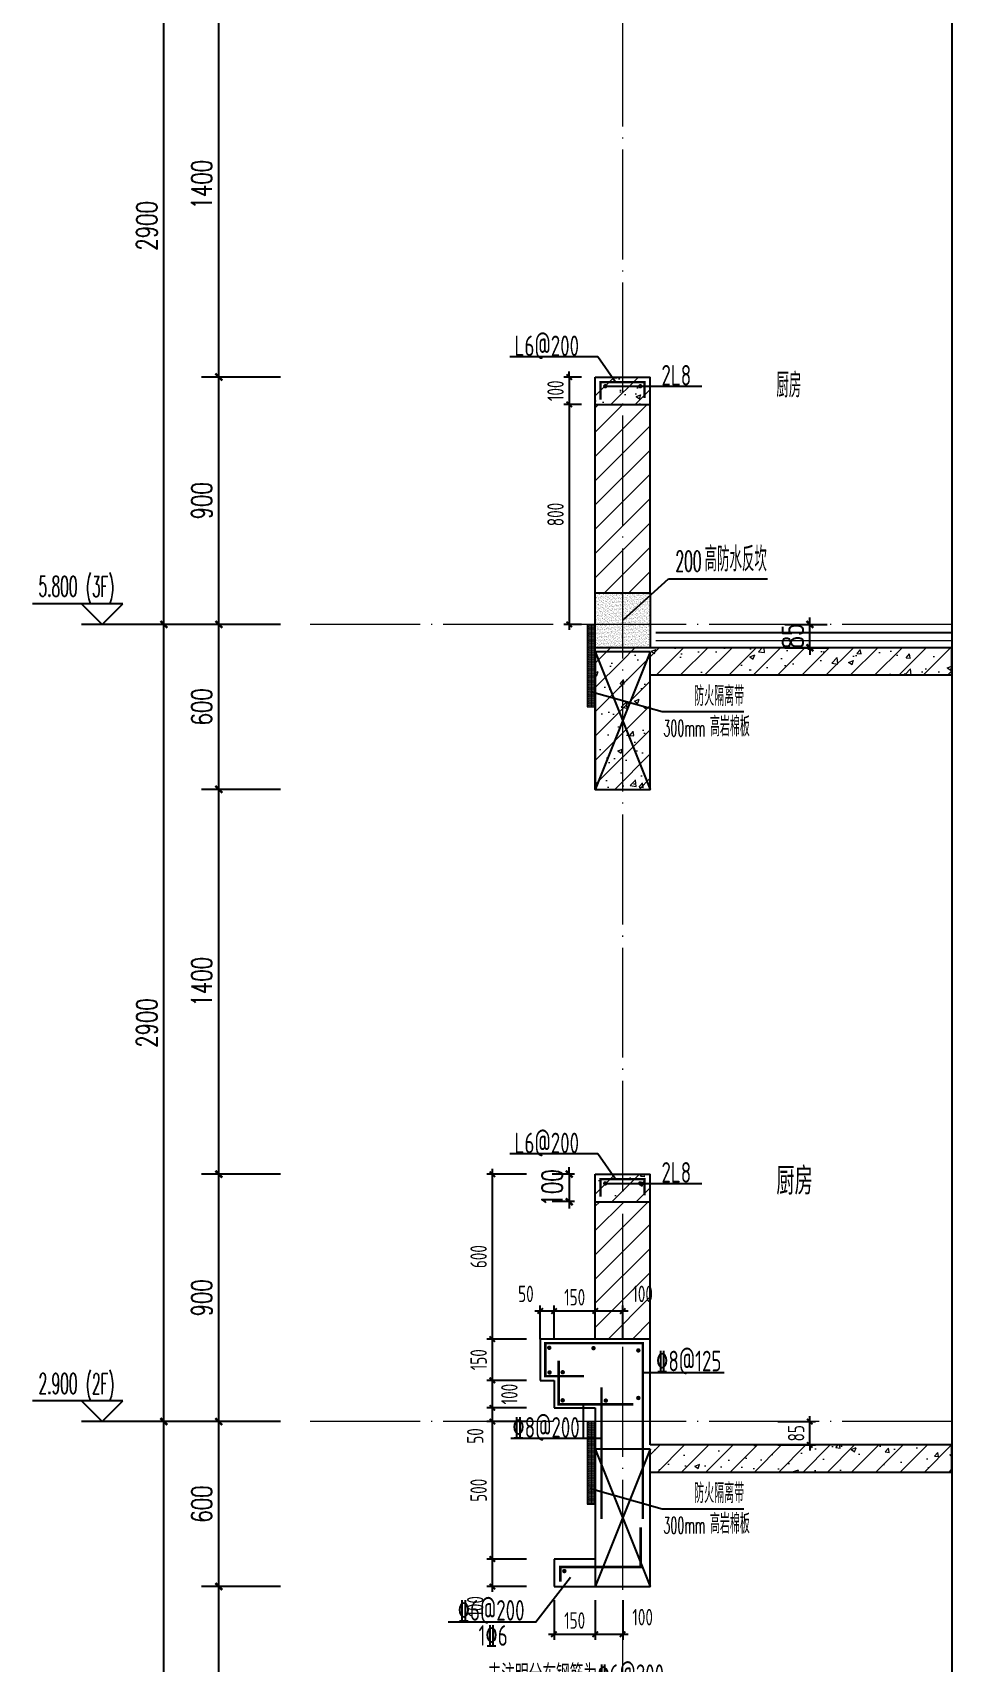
# Model space of a CAD drawing. Extents: x -1712635 to -854203, y -534641 to -21985.
# Drawn here: x -914321 to -910921, y -161867 to -155937 of the extents above; entities that cross this region are included whole.
import ezdxf

# ---------------------------------------------------------------- set-up
doc = ezdxf.new("R2010")
doc.units = 0
doc.header["$LTSCALE"] = 1000
doc.linetypes.add('DOTE', pattern=[2.42, 2, -0.2, 0.02, -0.2])
doc.layers.get('0').update_dxf_attribs({"linetype": 'CONTINUOUS'})
doc.layers.get('Defpoints').update_dxf_attribs({"linetype": 'CONTINUOUS'})
for name, color, linetype in [('DIM', 2, 'CONTINUOUS'), ('DIM_ELEV', 3, 'CONTINUOUS'), ('DIM_IDEN', 67, 'CONTINUOUS'), ('DIM_SYMB', 3, 'CONTINUOUS'), ('PUB_DIM', 3, 'CONTINUOUS'), ('PUB_TEXT', 2, 'CONTINUOUS'), ('REIN', 6, 'CONTINUOUS'), ('S-大样-砼线', 7, 'CONTINUOUS'), ('S-引出线', 40, 'CONTINUOUS'), ('TEXT', 2, 'CONTINUOUS'), ('WALL', 2, 'CONTINUOUS'), ('看线', 251, 'CONTINUOUS'), ('立面-看线', 251, 'CONTINUOUS')]:
    doc.layers.add(name, color=color, linetype=linetype)
for name, color, linetype, lineweight in [('DOTE', 19, 'DOTE', 9), ('PUB_HATCH', 8, 'CONTINUOUS', 9), ('内粉刷', 37, 'CONTINUOUS', 9)]:
    doc.layers.add(name, color=color, linetype=linetype, lineweight=lineweight)
doc.styles.add('_TCH_DIM', font='SIMPLEX.shx', dxfattribs={"width": 0.7, "bigfont": 'GBCBIG.shx'})
doc.styles.add('_TCH_DIM_T3', font='SIMPLEX', dxfattribs={"width": 0.705882, "bigfont": 'GBCBIG'})
doc.styles.add('DIM_FONT_T3', font='SIMPLEX', dxfattribs={"width": 0.705882, "bigfont": 'GBCBIG'})
doc.styles.add('TSSD_DIMENSION', font='Tssdeng.shx', dxfattribs={"width": 0.7, "bigfont": 'tssdchn.shx'})
doc.styles.add('TSSD_REIN', font='tssdeng.shx', dxfattribs={"width": 0.7, "height": 300, "bigfont": 'tssdchn.shx'})
doc.styles.add('w', font='tssdeng.shx', dxfattribs={"width": 0.8, "bigfont": 'tssdchn.shx'})
doc.dimstyles.new('_TCH_ARCH&&25', dxfattribs={"dimtxt": 74.375, "dimasz": 25, "dimexe": 62.5, "dimexo": 75, "dimgap": 25, "dimtad": 1, "dimdec": 0, "dimzin": 0, "dimdsep": 46, "dimtxsty": '_TCH_DIM_T3', "dimblk": 'ARCHTICK', "dimcen": 0.09, "dimclrt": 7, "dimazin": 0, "dimtfac": 1, "dimtdec": 0, "dimtix": 1, "dimtmove": 2, "dimatfit": 3, "dimldrblk": 'ARCHTICK', "dimfxl": 0, "dimtolj": 1, "dimtzin": 0, "dimarcsym": 0})
doc.dimstyles.new('TSSD_20_20', dxfattribs={"dimtxt": 60, "dimasz": 20, "dimexe": 20, "dimexo": 50, "dimgap": 20, "dimtad": 1, "dimdec": 0, "dimzin": 0, "dimdsep": 46, "dimtxsty": 'TSSD_DIMENSION', "dimblk": 'ARCHTICK', "dimblk1": 'ARCHTICK', "dimblk2": 'ARCHTICK', "dimcen": 0, "dimdle": 20, "dimclrt": 7, "dimadec": 0, "dimazin": 0, "dimtfac": 1, "dimtdec": 0, "dimtix": 1, "dimtmove": 2, "dimatfit": 3, "dimfxl": 0, "dimtolj": 1, "dimtzin": 0, "dimarcsym": 0})
pattern_1 = [(45, (0, 0), (-44.194174, 44.194174), []), (50, (0, 0), (179.315046, -15.688034), [18.75, -206.25]), (355, (0, 0), (-34.687833, 188.048033), [15, -165]), (100.4514, (14.94, -1.3), (144.627345, 172.359886), [15.935047, -175.285528]), (46.1842, (0, 50), (266.81026, -41.379754), [28.125, -309.375]), (96.6356, (22.23, 46.55), (233.665676, 243.52947), [23.90257, -262.92825]), (351.1842, (0, 50), (233.66549, 243.52965), [22.5, -247.5]), (21, (25, 37.5), (149.226763, -100.654723), [18.75, -206.25]), (326, (25, 37.5), (60.828833, 181.28751), [15, -165]), (71.4514, (37.44, 29.11), (210.055657, 80.632624), [15.935047, -175.285528]), (37.5, (0, 0), (3.039964, 83.2234635), [0, -163, 0, -167.5, 0, -165.625]), (7.5, (0, 0), (65.767384, 98.602928), [0, -95.5, 0, -159.25, 0, -63.125]), (327.5, (-55.75, 0), (133.455609, -5.638718), [0, -62.5, 0, -195, 0, -258.75]), (317.5, (-80.75, 0), (145.796542, 25.026246), [0, -81.25, 0, -129.5, 0, -183.75])]
pattern_2 = [(45, (-1569657.01, 4552.52), (-44.194174, 44.194174), []), (50, (-1569657.01, 4552.52), (179.315046, -15.688034), [18.75, -206.25]), (355, (-1569657.01, 4552.52), (-34.687833, 188.048033), [15, -165]), (100.4514, (-1569642.07, 4551.21), (144.627345, 172.359886), [15.935047, -175.28553]), (46.1842, (-1569657, 4602.52), (266.81026, -41.37975), [28.125, -309.375]), (96.6356, (-1569634.78, 4599.07), (233.66568, 243.52947), [23.90257, -262.92825]), (351.1842, (-1569657, 4602.52), (233.66549, 243.52965), [22.5, -247.5]), (21, (-1569632.01, 4590.02), (149.226763, -100.654723), [18.75, -206.25]), (326, (-1569632.01, 4590.02), (60.828833, 181.28751), [15, -165]), (71.4514, (-1569619.58, 4581.63), (210.055657, 80.632624), [15.935047, -175.28553]), (37.5, (-1569657.01, 4552.52), (3.039964, 83.2234635), [0, -163, 0, -167.5, 0, -165.625]), (7.5, (-1569657.01, 4552.52), (65.767384, 98.602928), [0, -95.5, 0, -159.25, 0, -63.125]), (327.5, (-1569712.76, 4552.52), (133.455609, -5.638718), [0, -62.5, 0, -195, 0, -258.75]), (317.5, (-1569737.76, 4552.52), (145.796542, 25.026246), [0, -81.25, 0, -129.5, 0, -183.75])]

# ---------------------------------------------------------------- blocks, each defined once
blk = doc.blocks.new('_ArchTick')
at = {"color": 0, "const_width": 0.35}
blk.add_lwpolyline([(-0.5, -0.5), (0.5, 0.5)], dxfattribs=at)
blk = doc.blocks.new('*D2819')
at = {"layer": 'Defpoints', "color": 0}
for p in [(-913642.7, -161590.5), (-913342.7, -161590.5), (-913342.7, -162990.5)]:
    blk.add_point(p, dxfattribs=at)
at = {"layer": 'PUB_DIM', "color": 0, "lineweight": -2}
for p, q in [((-913417.7, -161590.5), (-913705.2, -161590.5)), ((-913642.7, -162990.5), (-913642.7, -161590.5)), ((-913417.7, -162990.5), (-913705.2, -162990.5))]:
    blk.add_line(p, q, dxfattribs=at)
at = {"layer": 'PUB_DIM', "color": 0, "lineweight": -2, "xscale": 25, "yscale": 25, "zscale": 25}
for p, rotation in [((-913642.7, -161590.5), 90), ((-913642.7, -162990.5), 270)]:
    blk.add_blockref('_ArchTick', p, dxfattribs=dict(at, rotation=rotation))
at = {"layer": 'PUB_DIM', "color": 7, "insert": (-913704.8, -162290.5), "char_height": 74.38, "attachment_point": 5, "rotation": 90, "style": '_TCH_DIM_T3'}
blk.add_mtext('\\A1;1400', dxfattribs=at)
blk = doc.blocks.new('*D2821')
at = {"layer": 'Defpoints', "color": 0}
for p in [(-913842.7, -160990.5), (-913342.7, -160990.5), (-913342.7, -163890.5)]:
    blk.add_point(p, dxfattribs=at)
at = {"layer": 'PUB_DIM', "color": 0, "lineweight": -2}
for p, q in [((-913417.7, -160990.5), (-913905.2, -160990.5)), ((-913842.7, -163890.5), (-913842.7, -160990.5)), ((-913417.7, -163890.5), (-913905.2, -163890.5))]:
    blk.add_line(p, q, dxfattribs=at)
at = {"layer": 'PUB_DIM', "color": 0, "lineweight": -2, "xscale": 25, "yscale": 25, "zscale": 25}
for p, rotation in [((-913842.7, -160990.5), 90), ((-913842.7, -163890.5), 270)]:
    blk.add_blockref('_ArchTick', p, dxfattribs=dict(at, rotation=rotation))
at = {"layer": 'PUB_DIM', "color": 7, "insert": (-913904.8, -162440.5), "char_height": 74.38, "attachment_point": 5, "rotation": 90, "style": '_TCH_DIM_T3'}
blk.add_mtext('\\A1;2900', dxfattribs=at)
blk = doc.blocks.new('*D2697')
at = {"layer": 'Defpoints', "color": 0}
for p in [(950479.7, -117286.1), (950645.6, -117286.1), (950479.7, -117371.1)]:
    blk.add_point(p, dxfattribs=at)
at = {"layer": 'PUB_DIM', "color": 0, "lineweight": -2}
for p, q in [((950645.6, -117286.1), (950645.6, -117261.1)), ((950554.7, -117286.1), (950708.1, -117286.1)), ((950645.6, -117371.1), (950645.6, -117286.1)), ((950554.7, -117371.1), (950708.1, -117371.1)), ((950645.6, -117371.1), (950645.6, -117396.1))]:
    blk.add_line(p, q, dxfattribs=at)
at = {"layer": 'PUB_DIM', "color": 0, "lineweight": -2, "xscale": 25, "yscale": 25, "zscale": 25}
for p, rotation in [((950645.6, -117286.1), 270), ((950645.6, -117371.1), 90)]:
    blk.add_blockref('_ArchTick', p, dxfattribs=dict(at, rotation=rotation))
at = {"layer": 'PUB_DIM', "color": 7, "insert": (950583.4, -117328.6), "char_height": 74.38, "attachment_point": 5, "rotation": 90, "style": '_TCH_DIM_T3'}
blk.add_mtext('\\A1;85', dxfattribs=at)
blk = doc.blocks.new('VDVDXAXFSFFX')
at = {"layer": 'PUB_HATCH'}
h = blk.add_hatch(dxfattribs=at)
h.set_pattern_fill('DOTS', color=251, scale=2, style=0)
h.set_pattern_definition([(0, (924712.4965, -148185.593), (1.5875, 3.175), [0, -3.175])])
h.paths.add_polyline_path([(924682.5, -148185.6), (924712.5, -148185.6), (924712.5, -147935.6), (924712.5, -147885.6), (924712.5, -147885.6), (924712.5, -147885.6), (924682.5, -147885.6)])
at = {"layer": 'DIM_IDEN', "color": 5}
for p, q in [((924695.5, -148129.3), (924955.6, -148202.9)), ((924955.6, -148202.9), (925253.4, -148202.9))]:
    blk.add_line(p, q, dxfattribs=at)
at = {"layer": 'PUB_HATCH', "color": 5}
blk.add_lwpolyline([(924712.5, -147885.6), (924682.5, -147885.6), (924682.5, -148185.6), (924712.5, -148185.6)], close=True, dxfattribs=at)
at = {"layer": 'PUB_TEXT', "style": 'DIM_FONT_T3', "width": 0.705882}
blk.add_text('防火隔离带', height=71.49, dxfattribs=at).set_placement((925072.6, -148181.9))
at = {"layer": 'PUB_TEXT', "color": 5, "style": 'DIM_FONT_T3'}
for s, height, width, p in [('高岩棉板', 71.49, 0.705882, (925129.8, -148292.9)), ('300mm', 59.5, 0.49827, (924960.4, -148292.9))]:
    blk.add_text(s, height=height, dxfattribs=dict(at, width=width)).set_placement(p)
blk = doc.blocks.new('*D3473')
at = {"layer": 'Defpoints', "color": 0}
for p in [(-911657.3, -160990.5), (-911491.3, -160990.5), (-911657.3, -161075.5)]:
    blk.add_point(p, dxfattribs=at)
at = {"layer": 'DIM', "color": 0, "lineweight": -2}
for p, q in [((-911491.3, -160990.5), (-911491.3, -160970.5)), ((-911607.3, -160990.5), (-911471.3, -160990.5)), ((-911491.3, -161075.5), (-911491.3, -160990.5)), ((-911607.3, -161075.5), (-911471.3, -161075.5)), ((-911491.3, -161075.5), (-911491.3, -161095.5))]:
    blk.add_line(p, q, dxfattribs=at)
at = {"layer": 'DIM', "color": 0, "lineweight": -2, "xscale": 20, "yscale": 20, "zscale": 20}
for p, rotation in [((-911491.3, -160990.5), 270), ((-911491.3, -161075.5), 90)]:
    blk.add_blockref('_ArchTick', p, dxfattribs=dict(at, rotation=rotation))
at = {"layer": 'DIM', "color": 7, "insert": (-911541.3, -161033), "char_height": 60, "attachment_point": 5, "rotation": 90, "style": 'TSSD_DIMENSION'}
blk.add_mtext('\\A1;85', dxfattribs=at)
blk = doc.blocks.new('*D3474')
at = {"layer": 'Defpoints', "color": 0}
for p in [(-912422.5, -160588.2), (-912472.5, -160740.5), (-912422.5, -160740.5)]:
    blk.add_point(p, dxfattribs=at)
at = {"layer": 'DIM', "color": 0, "lineweight": -2}
for p, q in [((-912492.5, -160588.2), (-912402.5, -160588.2)), ((-912472.5, -160690.5), (-912472.5, -160568.2)), ((-912422.5, -160690.5), (-912422.5, -160568.2))]:
    blk.add_line(p, q, dxfattribs=at)
at = {"layer": 'DIM', "color": 0, "lineweight": -2, "xscale": 20, "yscale": 20, "zscale": 20, "rotation": 180}
blk.add_blockref('_ArchTick', (-912472.5, -160588.2), dxfattribs=at)
at = {"layer": 'DIM', "color": 0, "lineweight": -2, "xscale": 20, "yscale": 20, "zscale": 20}
blk.add_blockref('_ArchTick', (-912422.5, -160588.2), dxfattribs=at)
at = {"layer": 'DIM', "color": 7, "insert": (-912524.9, -160526), "char_height": 60, "attachment_point": 5, "style": 'TSSD_DIMENSION'}
blk.add_mtext('\\A1;50', dxfattribs=at)
blk = doc.blocks.new('*D3475')
at = {"layer": 'Defpoints', "color": 0}
for p in [(-912272.5, -160588.2), (-912422.5, -160740.5), (-912272.5, -160740.5)]:
    blk.add_point(p, dxfattribs=at)
at = {"layer": 'DIM', "color": 0, "lineweight": -2}
for p, q in [((-912442.5, -160588.2), (-912252.5, -160588.2)), ((-912422.5, -160690.5), (-912422.5, -160568.2)), ((-912272.5, -160690.5), (-912272.5, -160568.2))]:
    blk.add_line(p, q, dxfattribs=at)
at = {"layer": 'DIM', "color": 0, "lineweight": -2, "xscale": 20, "yscale": 20, "zscale": 20, "rotation": 180}
blk.add_blockref('_ArchTick', (-912422.5, -160588.2), dxfattribs=at)
at = {"layer": 'DIM', "color": 0, "lineweight": -2, "xscale": 20, "yscale": 20, "zscale": 20}
blk.add_blockref('_ArchTick', (-912272.5, -160588.2), dxfattribs=at)
at = {"layer": 'DIM', "color": 7, "insert": (-912347.5, -160538.2), "char_height": 60, "attachment_point": 5, "style": 'TSSD_DIMENSION'}
blk.add_mtext('\\A1;150', dxfattribs=at)
blk = doc.blocks.new('*D3476')
at = {"layer": 'Defpoints', "color": 0}
for p in [(-912172.5, -160588.2), (-912272.5, -160740.5), (-912172.5, -160740.5)]:
    blk.add_point(p, dxfattribs=at)
at = {"layer": 'DIM', "color": 0, "lineweight": -2}
for p, q in [((-912292.5, -160588.2), (-912152.5, -160588.2)), ((-912272.5, -160690.5), (-912272.5, -160568.2)), ((-912172.5, -160690.5), (-912172.5, -160568.2))]:
    blk.add_line(p, q, dxfattribs=at)
at = {"layer": 'DIM', "color": 0, "lineweight": -2, "xscale": 20, "yscale": 20, "zscale": 20, "rotation": 180}
blk.add_blockref('_ArchTick', (-912272.5, -160588.2), dxfattribs=at)
at = {"layer": 'DIM', "color": 0, "lineweight": -2, "xscale": 20, "yscale": 20, "zscale": 20}
blk.add_blockref('_ArchTick', (-912172.5, -160588.2), dxfattribs=at)
at = {"layer": 'DIM', "color": 7, "insert": (-912100, -160526), "char_height": 60, "attachment_point": 5, "style": 'TSSD_DIMENSION'}
blk.add_mtext('\\A1;100', dxfattribs=at)
blk = doc.blocks.new('*D3477')
at = {"layer": 'Defpoints', "color": 0}
for p in [(-912422.5, -161590.5), (-912272.5, -161590.5), (-912272.5, -161764.2)]:
    blk.add_point(p, dxfattribs=at)
at = {"layer": 'DIM', "color": 0, "lineweight": -2}
for p, q in [((-912422.5, -161640.5), (-912422.5, -161784.2)), ((-912272.5, -161640.5), (-912272.5, -161784.2)), ((-912442.5, -161764.2), (-912252.5, -161764.2))]:
    blk.add_line(p, q, dxfattribs=at)
at = {"layer": 'DIM', "color": 0, "lineweight": -2, "xscale": 20, "yscale": 20, "zscale": 20, "rotation": 180}
blk.add_blockref('_ArchTick', (-912422.5, -161764.2), dxfattribs=at)
at = {"layer": 'DIM', "color": 0, "lineweight": -2, "xscale": 20, "yscale": 20, "zscale": 20}
blk.add_blockref('_ArchTick', (-912272.5, -161764.2), dxfattribs=at)
at = {"layer": 'DIM', "color": 7, "insert": (-912347.5, -161714.2), "char_height": 60, "attachment_point": 5, "style": 'TSSD_DIMENSION'}
blk.add_mtext('\\A1;150', dxfattribs=at)
blk = doc.blocks.new('*D3478')
at = {"layer": 'Defpoints', "color": 0}
for p in [(-912272.5, -161590.5), (-912172.5, -161590.5), (-912172.5, -161764.2)]:
    blk.add_point(p, dxfattribs=at)
at = {"layer": 'DIM', "color": 0, "lineweight": -2}
for p, q in [((-912272.5, -161640.5), (-912272.5, -161784.2)), ((-912172.5, -161640.5), (-912172.5, -161784.2)), ((-912292.5, -161764.2), (-912152.5, -161764.2))]:
    blk.add_line(p, q, dxfattribs=at)
at = {"layer": 'DIM', "color": 0, "lineweight": -2, "xscale": 20, "yscale": 20, "zscale": 20, "rotation": 180}
blk.add_blockref('_ArchTick', (-912272.5, -161764.2), dxfattribs=at)
at = {"layer": 'DIM', "color": 0, "lineweight": -2, "xscale": 20, "yscale": 20, "zscale": 20}
blk.add_blockref('_ArchTick', (-912172.5, -161764.2), dxfattribs=at)
at = {"layer": 'DIM', "color": 7, "insert": (-912100, -161702), "char_height": 60, "attachment_point": 5, "style": 'TSSD_DIMENSION'}
blk.add_mtext('\\A1;100', dxfattribs=at)
blk = doc.blocks.new('*D3479')
at = {"layer": 'Defpoints', "color": 0}
for p in [(-912647.1, -160090.5), (-912472.5, -160090.5), (-912472.5, -160690.5)]:
    blk.add_point(p, dxfattribs=at)
at = {"layer": 'DIM', "color": 0, "lineweight": -2}
for p, q in [((-912647.1, -160710.5), (-912647.1, -160070.5)), ((-912522.5, -160090.5), (-912667.1, -160090.5)), ((-912522.5, -160690.5), (-912667.1, -160690.5))]:
    blk.add_line(p, q, dxfattribs=at)
at = {"layer": 'DIM', "color": 0, "lineweight": -2, "xscale": 20, "yscale": 20, "zscale": 20}
for p, rotation in [((-912647.1, -160090.5), 90), ((-912647.1, -160690.5), 270)]:
    blk.add_blockref('_ArchTick', p, dxfattribs=dict(at, rotation=rotation))
at = {"layer": 'DIM', "color": 7, "insert": (-912697.1, -160390.5), "char_height": 60, "attachment_point": 5, "rotation": 90, "style": 'TSSD_DIMENSION'}
blk.add_mtext('\\A1;600', dxfattribs=at)
blk = doc.blocks.new('*D3480')
at = {"layer": 'Defpoints', "color": 0}
for p in [(-912647.1, -160690.5), (-912472.5, -160690.5), (-912472.5, -160840.5)]:
    blk.add_point(p, dxfattribs=at)
at = {"layer": 'DIM', "color": 0, "lineweight": -2}
for p, q in [((-912647.1, -160860.5), (-912647.1, -160670.5)), ((-912522.5, -160690.5), (-912667.1, -160690.5)), ((-912522.5, -160840.5), (-912667.1, -160840.5))]:
    blk.add_line(p, q, dxfattribs=at)
at = {"layer": 'DIM', "color": 0, "lineweight": -2, "xscale": 20, "yscale": 20, "zscale": 20}
for p, rotation in [((-912647.1, -160690.5), 90), ((-912647.1, -160840.5), 270)]:
    blk.add_blockref('_ArchTick', p, dxfattribs=dict(at, rotation=rotation))
at = {"layer": 'DIM', "color": 7, "insert": (-912697.1, -160765.5), "char_height": 60, "attachment_point": 5, "rotation": 90, "style": 'TSSD_DIMENSION'}
blk.add_mtext('\\A1;150', dxfattribs=at)
blk = doc.blocks.new('*D3481')
at = {"layer": 'Defpoints', "color": 0}
for p in [(-912647.1, -160840.5), (-912472.5, -160840.5), (-912472.5, -160940.5)]:
    blk.add_point(p, dxfattribs=at)
at = {"layer": 'DIM', "color": 0, "lineweight": -2}
for p, q in [((-912522.5, -160840.5), (-912667.1, -160840.5)), ((-912647.1, -160960.5), (-912647.1, -160820.5)), ((-912522.5, -160940.5), (-912667.1, -160940.5))]:
    blk.add_line(p, q, dxfattribs=at)
at = {"layer": 'DIM', "color": 0, "lineweight": -2, "xscale": 20, "yscale": 20, "zscale": 20}
for p, rotation in [((-912647.1, -160840.5), 90), ((-912647.1, -160940.5), 270)]:
    blk.add_blockref('_ArchTick', p, dxfattribs=dict(at, rotation=rotation))
at = {"layer": 'DIM', "color": 7, "insert": (-912585.1, -160890.5), "char_height": 60, "attachment_point": 5, "rotation": 90, "style": 'TSSD_DIMENSION'}
blk.add_mtext('\\A1;100', dxfattribs=at)
blk = doc.blocks.new('*D3482')
at = {"layer": 'Defpoints', "color": 0}
for p in [(-912647.1, -160940.5), (-912472.5, -160940.5), (-912472.5, -160990.5)]:
    blk.add_point(p, dxfattribs=at)
at = {"layer": 'DIM', "color": 0, "lineweight": -2}
for p, q in [((-912522.5, -160940.5), (-912667.1, -160940.5)), ((-912647.1, -161010.5), (-912647.1, -160920.5)), ((-912522.5, -160990.5), (-912667.1, -160990.5))]:
    blk.add_line(p, q, dxfattribs=at)
at = {"layer": 'DIM', "color": 0, "lineweight": -2, "xscale": 20, "yscale": 20, "zscale": 20}
for p, rotation in [((-912647.1, -160940.5), 90), ((-912647.1, -160990.5), 270)]:
    blk.add_blockref('_ArchTick', p, dxfattribs=dict(at, rotation=rotation))
at = {"layer": 'DIM', "color": 7, "insert": (-912709.3, -161042.9), "char_height": 60, "attachment_point": 5, "rotation": 90, "style": 'TSSD_DIMENSION'}
blk.add_mtext('\\A1;50', dxfattribs=at)
blk = doc.blocks.new('*D3483')
at = {"layer": 'Defpoints', "color": 0}
for p in [(-912647.1, -160990.5), (-912472.5, -160990.5), (-912472.5, -161490.5)]:
    blk.add_point(p, dxfattribs=at)
at = {"layer": 'DIM', "color": 0, "lineweight": -2}
for p, q in [((-912647.1, -161510.5), (-912647.1, -160970.5)), ((-912522.5, -160990.5), (-912667.1, -160990.5)), ((-912522.5, -161490.5), (-912667.1, -161490.5))]:
    blk.add_line(p, q, dxfattribs=at)
at = {"layer": 'DIM', "color": 0, "lineweight": -2, "xscale": 20, "yscale": 20, "zscale": 20}
for p, rotation in [((-912647.1, -160990.5), 90), ((-912647.1, -161490.5), 270)]:
    blk.add_blockref('_ArchTick', p, dxfattribs=dict(at, rotation=rotation))
at = {"layer": 'DIM', "color": 7, "insert": (-912697.1, -161240.5), "char_height": 60, "attachment_point": 5, "rotation": 90, "style": 'TSSD_DIMENSION'}
blk.add_mtext('\\A1;500', dxfattribs=at)
blk = doc.blocks.new('*D3484')
at = {"layer": 'Defpoints', "color": 0}
for p in [(-912647.1, -161490.5), (-912472.5, -161490.5), (-912472.5, -161590.5)]:
    blk.add_point(p, dxfattribs=at)
at = {"layer": 'DIM', "color": 0, "lineweight": -2}
for p, q in [((-912522.5, -161490.5), (-912667.1, -161490.5)), ((-912647.1, -161610.5), (-912647.1, -161470.5)), ((-912522.5, -161590.5), (-912667.1, -161590.5))]:
    blk.add_line(p, q, dxfattribs=at)
at = {"layer": 'DIM', "color": 0, "lineweight": -2, "xscale": 20, "yscale": 20, "zscale": 20}
for p, rotation in [((-912647.1, -161490.5), 90), ((-912647.1, -161590.5), 270)]:
    blk.add_blockref('_ArchTick', p, dxfattribs=dict(at, rotation=rotation))
at = {"layer": 'DIM', "color": 7, "insert": (-912709.3, -161662.9), "char_height": 60, "attachment_point": 5, "rotation": 90, "style": 'TSSD_DIMENSION'}
blk.add_mtext('\\A1;100', dxfattribs=at)
blk = doc.blocks.new('*D3485')
at = {"layer": 'Defpoints', "color": 0}
for p in [(-913642.7, -160990.5), (-913342.7, -160990.5), (-913342.7, -161590.5)]:
    blk.add_point(p, dxfattribs=at)
at = {"layer": 'PUB_DIM', "color": 0, "lineweight": -2}
for p, q in [((-913417.7, -160990.5), (-913705.2, -160990.5)), ((-913642.7, -161590.5), (-913642.7, -160990.5)), ((-913417.7, -161590.5), (-913705.2, -161590.5))]:
    blk.add_line(p, q, dxfattribs=at)
at = {"layer": 'PUB_DIM', "color": 0, "lineweight": -2, "xscale": 25, "yscale": 25, "zscale": 25}
for p, rotation in [((-913642.7, -160990.5), 90), ((-913642.7, -161590.5), 270)]:
    blk.add_blockref('_ArchTick', p, dxfattribs=dict(at, rotation=rotation))
at = {"layer": 'PUB_DIM', "color": 7, "insert": (-913704.8, -161290.5), "char_height": 74.38, "attachment_point": 5, "rotation": 90, "style": '_TCH_DIM_T3'}
blk.add_mtext('\\A1;600', dxfattribs=at)
blk = doc.blocks.new('*D3486')
at = {"layer": 'Defpoints', "color": 0}
for p in [(-913642.7, -160090.5), (-913342.7, -160090.5), (-913342.7, -160990.5)]:
    blk.add_point(p, dxfattribs=at)
at = {"layer": 'PUB_DIM', "color": 0, "lineweight": -2}
for p, q in [((-913417.7, -160090.5), (-913705.2, -160090.5)), ((-913642.7, -160990.5), (-913642.7, -160090.5)), ((-913417.7, -160990.5), (-913705.2, -160990.5))]:
    blk.add_line(p, q, dxfattribs=at)
at = {"layer": 'PUB_DIM', "color": 0, "lineweight": -2, "xscale": 25, "yscale": 25, "zscale": 25}
for p, rotation in [((-913642.7, -160090.5), 90), ((-913642.7, -160990.5), 270)]:
    blk.add_blockref('_ArchTick', p, dxfattribs=dict(at, rotation=rotation))
at = {"layer": 'PUB_DIM', "color": 7, "insert": (-913704.8, -160540.5), "char_height": 74.38, "attachment_point": 5, "rotation": 90, "style": '_TCH_DIM_T3'}
blk.add_mtext('\\A1;900', dxfattribs=at)
blk = doc.blocks.new('*D3487')
at = {"layer": 'Defpoints', "color": 0}
for p in [(-913642.7, -158690.5), (-913342.7, -158690.5), (-913342.7, -160090.5)]:
    blk.add_point(p, dxfattribs=at)
at = {"layer": 'PUB_DIM', "color": 0, "lineweight": -2}
for p, q in [((-913417.7, -158690.5), (-913705.2, -158690.5)), ((-913642.7, -160090.5), (-913642.7, -158690.5)), ((-913417.7, -160090.5), (-913705.2, -160090.5))]:
    blk.add_line(p, q, dxfattribs=at)
at = {"layer": 'PUB_DIM', "color": 0, "lineweight": -2, "xscale": 25, "yscale": 25, "zscale": 25}
for p, rotation in [((-913642.7, -158690.5), 90), ((-913642.7, -160090.5), 270)]:
    blk.add_blockref('_ArchTick', p, dxfattribs=dict(at, rotation=rotation))
at = {"layer": 'PUB_DIM', "color": 7, "insert": (-913704.8, -159390.5), "char_height": 74.38, "attachment_point": 5, "rotation": 90, "style": '_TCH_DIM_T3'}
blk.add_mtext('\\A1;1400', dxfattribs=at)
blk = doc.blocks.new('*D3488')
at = {"layer": 'Defpoints', "color": 0}
for p in [(-913642.7, -158090.5), (-913342.7, -158090.5), (-913342.7, -158690.5)]:
    blk.add_point(p, dxfattribs=at)
at = {"layer": 'PUB_DIM', "color": 0, "lineweight": -2}
for p, q in [((-913417.7, -158090.5), (-913705.2, -158090.5)), ((-913642.7, -158690.5), (-913642.7, -158090.5)), ((-913417.7, -158690.5), (-913705.2, -158690.5))]:
    blk.add_line(p, q, dxfattribs=at)
at = {"layer": 'PUB_DIM', "color": 0, "lineweight": -2, "xscale": 25, "yscale": 25, "zscale": 25}
for p, rotation in [((-913642.7, -158090.5), 90), ((-913642.7, -158690.5), 270)]:
    blk.add_blockref('_ArchTick', p, dxfattribs=dict(at, rotation=rotation))
at = {"layer": 'PUB_DIM', "color": 7, "insert": (-913704.8, -158390.5), "char_height": 74.38, "attachment_point": 5, "rotation": 90, "style": '_TCH_DIM_T3'}
blk.add_mtext('\\A1;600', dxfattribs=at)
blk = doc.blocks.new('*D3489')
at = {"layer": 'Defpoints', "color": 0}
for p in [(-913642.7, -157190.5), (-913342.7, -157190.5), (-913342.7, -158090.5)]:
    blk.add_point(p, dxfattribs=at)
at = {"layer": 'PUB_DIM', "color": 0, "lineweight": -2}
for p, q in [((-913417.7, -157190.5), (-913705.2, -157190.5)), ((-913642.7, -158090.5), (-913642.7, -157190.5)), ((-913417.7, -158090.5), (-913705.2, -158090.5))]:
    blk.add_line(p, q, dxfattribs=at)
at = {"layer": 'PUB_DIM', "color": 0, "lineweight": -2, "xscale": 25, "yscale": 25, "zscale": 25}
for p, rotation in [((-913642.7, -157190.5), 90), ((-913642.7, -158090.5), 270)]:
    blk.add_blockref('_ArchTick', p, dxfattribs=dict(at, rotation=rotation))
at = {"layer": 'PUB_DIM', "color": 7, "insert": (-913704.8, -157640.5), "char_height": 74.38, "attachment_point": 5, "rotation": 90, "style": '_TCH_DIM_T3'}
blk.add_mtext('\\A1;900', dxfattribs=at)
blk = doc.blocks.new('*D3490')
at = {"layer": 'Defpoints', "color": 0}
for p in [(-913642.7, -155790.5), (-913342.7, -155790.5), (-913342.7, -157190.5)]:
    blk.add_point(p, dxfattribs=at)
at = {"layer": 'PUB_DIM', "color": 0, "lineweight": -2}
for p, q in [((-913417.7, -155790.5), (-913705.2, -155790.5)), ((-913642.7, -157190.5), (-913642.7, -155790.5)), ((-913417.7, -157190.5), (-913705.2, -157190.5))]:
    blk.add_line(p, q, dxfattribs=at)
at = {"layer": 'PUB_DIM', "color": 0, "lineweight": -2, "xscale": 25, "yscale": 25, "zscale": 25}
for p, rotation in [((-913642.7, -155790.5), 90), ((-913642.7, -157190.5), 270)]:
    blk.add_blockref('_ArchTick', p, dxfattribs=dict(at, rotation=rotation))
at = {"layer": 'PUB_DIM', "color": 7, "insert": (-913704.8, -156490.5), "char_height": 74.38, "attachment_point": 5, "rotation": 90, "style": '_TCH_DIM_T3'}
blk.add_mtext('\\A1;1400', dxfattribs=at)
blk = doc.blocks.new('*D3502')
at = {"layer": 'Defpoints', "color": 0}
for p in [(-913842.7, -158090.5), (-913342.7, -158090.5), (-913342.7, -160990.5)]:
    blk.add_point(p, dxfattribs=at)
at = {"layer": 'PUB_DIM', "color": 0, "lineweight": -2}
for p, q in [((-913417.7, -158090.5), (-913905.2, -158090.5)), ((-913842.7, -160990.5), (-913842.7, -158090.5)), ((-913417.7, -160990.5), (-913905.2, -160990.5))]:
    blk.add_line(p, q, dxfattribs=at)
at = {"layer": 'PUB_DIM', "color": 0, "lineweight": -2, "xscale": 25, "yscale": 25, "zscale": 25}
for p, rotation in [((-913842.7, -158090.5), 90), ((-913842.7, -160990.5), 270)]:
    blk.add_blockref('_ArchTick', p, dxfattribs=dict(at, rotation=rotation))
at = {"layer": 'PUB_DIM', "color": 7, "insert": (-913904.8, -159540.5), "char_height": 74.38, "attachment_point": 5, "rotation": 90, "style": '_TCH_DIM_T3'}
blk.add_mtext('\\A1;2900', dxfattribs=at)
blk = doc.blocks.new('*D3503')
at = {"layer": 'Defpoints', "color": 0}
for p in [(-913842.7, -155190.5), (-913342.7, -155190.5), (-913342.7, -158090.5)]:
    blk.add_point(p, dxfattribs=at)
at = {"layer": 'PUB_DIM', "color": 0, "lineweight": -2}
for p, q in [((-913417.7, -155190.5), (-913905.2, -155190.5)), ((-913842.7, -158090.5), (-913842.7, -155190.5)), ((-913417.7, -158090.5), (-913905.2, -158090.5))]:
    blk.add_line(p, q, dxfattribs=at)
at = {"layer": 'PUB_DIM', "color": 0, "lineweight": -2, "xscale": 25, "yscale": 25, "zscale": 25}
for p, rotation in [((-913842.7, -155190.5), 90), ((-913842.7, -158090.5), 270)]:
    blk.add_blockref('_ArchTick', p, dxfattribs=dict(at, rotation=rotation))
at = {"layer": 'PUB_DIM', "color": 7, "insert": (-913904.8, -156640.5), "char_height": 74.38, "attachment_point": 5, "rotation": 90, "style": '_TCH_DIM_T3'}
blk.add_mtext('\\A1;2900', dxfattribs=at)
blk = doc.blocks.new('*D3510')
at = {"layer": 'Defpoints', "color": 0}
for p in [(-912272.5, -157190.5), (-912367.1, -157290.5), (-912272.5, -157290.5)]:
    blk.add_point(p, dxfattribs=at)
at = {"layer": 'DIM', "color": 0, "lineweight": -2}
for p, q in [((-912367.1, -157190.5), (-912367.1, -157170.5)), ((-912322.5, -157190.5), (-912387.1, -157190.5)), ((-912367.1, -157190.5), (-912367.1, -157290.5)), ((-912322.5, -157290.5), (-912387.1, -157290.5)), ((-912367.1, -157290.5), (-912367.1, -157310.5))]:
    blk.add_line(p, q, dxfattribs=at)
at = {"layer": 'DIM', "color": 0, "lineweight": -2, "xscale": 20, "yscale": 20, "zscale": 20}
for p, rotation in [((-912367.1, -157190.5), 270), ((-912367.1, -157290.5), 90)]:
    blk.add_blockref('_ArchTick', p, dxfattribs=dict(at, rotation=rotation))
at = {"layer": 'DIM', "color": 7, "insert": (-912417.1, -157240.5), "char_height": 60, "attachment_point": 5, "rotation": 90, "style": 'TSSD_DIMENSION'}
blk.add_mtext('\\A1;100', dxfattribs=at)
blk = doc.blocks.new('20210809.03331612')
at = {"layer": 'REIN', "const_width": 9}
blk.add_lwpolyline([(87484.2, 67998.8), (87484.2, 68062.6), (87644.1, 68062.6), (87644.1, 68004.6)], dxfattribs=at)
at = {"layer": 'REIN', "const_width": 8}
for points in [[(87497.7, 68047.5, 1), (87505.7, 68047.5, 1)], [(87625.1, 68047.5, 1), (87633.1, 68047.5, 1)]]:
    blk.add_lwpolyline(points, format="xyb", close=True, dxfattribs=at)
at = {"layer": 'S-大样-砼线'}
for p, q in [((87465.2, 67080.9), (87665.2, 66580.9)), ((87665.2, 67080.9), (87465.2, 66580.9))]:
    blk.add_line(p, q, dxfattribs=at)
blk.add_lwpolyline([(87665.2, 67080.9), (87465.2, 67080.9), (87465.2, 66580.9), (87665.2, 66580.9)], close=True, dxfattribs=at)
at = {"layer": 'S-引出线'}
for p, q in [((87474.6, 68154.8), (87154.5, 68154.8)), ((87538.8, 68062.6), (87474.6, 68154.8)), ((87501.7, 68047.5), (87853.3, 68047.5))]:
    blk.add_line(p, q, dxfattribs=at)
at = {"layer": 'TEXT', "style": 'w', "width": 0.7}
for s, p in [('L6@200', (87171.5, 68157)), ('2L8', (87706.2, 68049.9))]:
    blk.add_text(s, height=75, rotation=0, dxfattribs=at).set_placement(p)
blk = doc.blocks.new('A$C696610E5')
at = {"layer": 'REIN', "const_width": 9}
for points in [[(494.5, 974.7), (353.3, 974.7), (353.3, 1095), (708.3, 1095), (708.3, 454.9)], [(401.6, 1031.7), (401.6, 872.6), (673.9, 872.6)], [(557.8, 934), (557.8, 454.9)]]:
    blk.add_lwpolyline(points, dxfattribs=at)
at = {"layer": 'REIN', "const_width": 8}
for points in [[(363.4, 1078.3, 1), (371.4, 1078.3, 1)], [(524.5, 1076.9, 1), (532.5, 1076.9, 1)], [(687.7, 1068.7, 1), (695.7, 1068.7, 1)], [(364.5, 988.6, 1), (372.5, 988.6, 1)], [(412.3, 989.2, 1), (420.3, 989.2, 1)], [(412.3, 887.1, 1), (420.3, 887.1, 1)], [(569.2, 886.1, 1), (577.2, 886.1, 1)], [(687.7, 895.7, 1), (695.7, 895.7, 1)], [(418.3, 266.1, 1), (426.3, 266.1, 1)]]:
    blk.add_lwpolyline(points, format="xyb", close=True, dxfattribs=at)
at = {"layer": 'REIN'}
blk.add_lwpolyline([(407.7, 227.9, 9, 9, 0), (407.7, 280.9, 9, 9, 0), (700.1, 280.9, 9, 9, 0), (700.1, 425.3, 9, 9, 0)], format="xyseb", dxfattribs=at)
at = {"layer": 'S-大样-砼线'}
for p, q in [((534.9, 709.9), (734.9, 209.8)), ((734.9, 709.9), (534.9, 209.8))]:
    blk.add_line(p, q, dxfattribs=at)
blk.add_lwpolyline([(734.9, 709.9), (534.9, 709.9), (534.9, 209.8), (734.9, 209.8)], close=True, dxfattribs=at)
at = {"layer": 'S-引出线'}
for p, q in [((704.2, 988.5), (1004.3, 988.5)), ((490.6, 872.6), (490.6, 748.9)), ((227.2, 748.9), (561.1, 748.9))]:
    blk.add_line(p, q, dxfattribs=at)
blk.add_lwpolyline([(445.3, 242.7), (318.6, 79.6), (0, 79.6)], dxfattribs=at)
at = {"layer": 'TEXT', "style": 'TSSD_REIN', "width": 0.7}
for s, p in [('%%1328@125', (756.2, 992.6)), ('%%1328@200', (233.1, 751.1)), ('%%1326@200', (33.9, 85.5)), ('1%%1326', (110.1, -5.8)), ('未注明分布钢筋为%%1326@200', (142.8, -148.4))]:
    blk.add_text(s, height=75, rotation=0, dxfattribs=at).set_placement(p)
blk = doc.blocks.new('*D2624')
at = {"layer": 'Defpoints', "color": 0}
for p in [(137891.5, 109179.7), (137796.8, 109079.7), (137891.5, 109079.7)]:
    blk.add_point(p, dxfattribs=at)
at = {"layer": 'PUB_DIM', "color": 0, "lineweight": -2}
for p, q in [((137816.5, 109179.7), (137734.3, 109179.7)), ((137796.8, 109179.7), (137796.8, 109204.7)), ((137796.8, 109179.7), (137796.8, 109079.7)), ((137816.5, 109079.7), (137734.3, 109079.7)), ((137796.8, 109079.7), (137796.8, 109054.7))]:
    blk.add_line(p, q, dxfattribs=at)
at = {"layer": 'PUB_DIM', "color": 0, "lineweight": -2, "xscale": 25, "yscale": 25, "zscale": 25}
for p, rotation in [((137796.8, 109179.7), 270), ((137796.8, 109079.7), 90)]:
    blk.add_blockref('_ArchTick', p, dxfattribs=dict(at, rotation=rotation))
at = {"layer": 'PUB_DIM', "color": 7, "insert": (137734.6, 109129.7), "char_height": 74.38, "attachment_point": 5, "rotation": 90, "style": '_TCH_DIM_T3'}
blk.add_mtext('\\A1;100', dxfattribs=at)
blk = doc.blocks.new('20210902.15311138')
at = {"layer": 'DOTE', "color": 1, "linetype": 'DOTE', "ltscale": 0.2}
for p, q in [((79213.2, -133245.9), (79213.2, -113645.9)), ((80411.7, -126345.9), (78043, -126345.9)), ((80411.7, -129245.9), (78043, -129245.9))]:
    blk.add_line(p, q, dxfattribs=at)
blk = doc.blocks.new('*D3934')
at = {"layer": 'Defpoints', "color": 0}
for p in [(-912272.5, -157290.5), (-912367.1, -158090.5), (-912272.5, -158090.5)]:
    blk.add_point(p, dxfattribs=at)
at = {"layer": 'DIM', "color": 0, "lineweight": -2}
for p, q in [((-912322.5, -157290.5), (-912387.1, -157290.5)), ((-912367.1, -157270.5), (-912367.1, -158110.5)), ((-912322.5, -158090.5), (-912387.1, -158090.5))]:
    blk.add_line(p, q, dxfattribs=at)
at = {"layer": 'DIM', "color": 0, "lineweight": -2, "xscale": 20, "yscale": 20, "zscale": 20}
for p, rotation in [((-912367.1, -157290.5), 90), ((-912367.1, -158090.5), 270)]:
    blk.add_blockref('_ArchTick', p, dxfattribs=dict(at, rotation=rotation))
at = {"layer": 'DIM', "color": 7, "insert": (-912417.1, -157690.5), "char_height": 60, "attachment_point": 5, "rotation": 90, "style": 'TSSD_DIMENSION'}
blk.add_mtext('\\A1;800', dxfattribs=at)
blk = doc.blocks.new('GDGDGRDDSF')
at = {"layer": 'PUB_HATCH'}
h = blk.add_hatch(dxfattribs=at)
h.set_pattern_fill('钢筋混凝土', color=256, scale=25, style=0)
h.set_pattern_definition(pattern_1)
h.paths.add_polyline_path([(950064.5, -116486.1), (950064.5, -116386.1), (949864.5, -116386.1), (949864.5, -116486.1)])
h = blk.add_hatch(dxfattribs=at)
h.set_pattern_fill('普通砖', color=256, scale=25, style=0)
h.set_pattern_definition([(45, (0, 44.88), (-44.1941915, 44.1941915), [])])
h.paths.add_polyline_path([(950064.5, -117171.1), (950064.5, -116486.1), (949864.5, -116486.1), (949864.5, -117171.1)])
h = blk.add_hatch(dxfattribs=at)
h.set_pattern_fill('钢筋混凝土', color=256, scale=25, style=0)
h.set_pattern_definition(pattern_1)
h.paths.add_polyline_path([(951163, -117371.1), (949864.5, -117371.1), (950064.5, -117471.1), (951163, -117471.1)])
h = blk.add_hatch(dxfattribs=at)
h.set_pattern_fill('钢筋混凝土', color=256, scale=25, style=0)
h.set_pattern_definition(pattern_1)
h.paths.add_polyline_path([(950064.5, -117886.1), (950064.5, -117471.1), (949864.5, -117371.1), (949864.5, -117886.1)])
at = {"layer": '立面-看线'}
h = blk.add_hatch(dxfattribs=at)
h.set_pattern_fill('碎沙', color=256, scale=4)
h.set_pattern_definition([(37.5, (148811.253, -502733.035), (-0.32000626, 9.78826475), [0, -7.7216, 0, -8.636, 0, -8.255]), (7.5, (148811.253, -502733.035), (8.99046566, 14.33650201), [0, -4.1656, 0, -6.9596, 0, -2.667]), (327.5, (148805.004, -502733.035), (15.819847405, 0.02874369), [0, -2.54, 0, -9.144, 0, -11.938]), (317.5, (148805.004, -502733.035), (15.27112905, 4.45858647), [0, -1.27, 0, -5.9944, 0, -6.858])])
h.paths.add_polyline_path([(949864.5, -117371.1), (950064.5, -117371.1), (950064.5, -117171.1), (949864.5, -117171.1)])
at = {"layer": 'DIM_IDEN'}
for p, q in [((949964.5, -117271.1), (950131.3, -117119.6)), ((950131.3, -117119.6), (950491.5, -117119.6))]:
    blk.add_line(p, q, dxfattribs=at)
at = {"layer": 'WALL'}
for p, q in [((949864.5, -116486.1), (949864.5, -116386.1)), ((949864.5, -116386.1), (950064.5, -116386.1)), ((950064.5, -116486.1), (950064.5, -116386.1)), ((949864.5, -116486.1), (950064.5, -116486.1)), ((949864.5, -117171.1), (949864.5, -116486.1)), ((950064.5, -117171.1), (950064.5, -116486.1)), ((949864.5, -117171.1), (950064.5, -117171.1)), ((951163, -117371.1), (949864.5, -117371.1)), ((949864.5, -117886.1), (949864.5, -117371.1)), ((951163, -117471.1), (951163, -117371.1)), ((951163, -117471.1), (950064.5, -117471.1)), ((950064.5, -117886.1), (950064.5, -117471.1)), ((949864.5, -117886.1), (950064.5, -117886.1))]:
    blk.add_line(p, q, dxfattribs=at)
blk.add_lwpolyline([(949864.5, -117171.1), (950064.5, -117171.1), (950064.5, -117371.1), (949864.5, -117371.1)], close=True, dxfattribs=at)
at = {"layer": '内粉刷'}
blk.add_lwpolyline([(951163, -117346.1), (950084.5, -117346.1)], dxfattribs=at)
at = {"layer": '看线', "color": 32}
blk.add_lwpolyline([(951163, -117316.1), (950084.5, -117316.1)], dxfattribs=at)
at = {"layer": 'PUB_TEXT', "style": 'DIM_FONT_T3'}
for s, height, width, p in [('厨房', 89.36, 0.705882, (950523.7, -116460.5)), ('200', 74.38, 0.49827, (950156.3, -117093.3)), ('高防水反坎', 89.36, 0.705882, (950262.2, -117093.3))]:
    blk.add_text(s, height=height, dxfattribs=dict(at, width=width)).set_placement(p)
at = {"layer": 'PUB_DIM'}
dim = blk.add_aligned_dim(p1=(950479.7, -117371.1), p2=(950479.7, -117286.1), distance=-166, dimstyle='_TCH_ARCH&&25', dxfattribs=at)
dim.commit()
dim.dimension.update_dxf_attribs({"geometry": '*D2697', "text_midpoint": (950583.4, -117328.6)})
blk = doc.blocks.new('20210809.04053586')
at = {"layer": 'REIN', "const_width": 9}
blk.add_lwpolyline([(87484.2, 66623.8), (87484.2, 66687.6), (87644.1, 66687.6), (87644.1, 66629.6)], dxfattribs=at)
at = {"layer": 'REIN', "const_width": 8}
for points in [[(87497.7, 66672.5, 1), (87505.7, 66672.5, 1)], [(87625.1, 66672.5, 1), (87633.1, 66672.5, 1)]]:
    blk.add_lwpolyline(points, format="xyb", close=True, dxfattribs=at)
at = {"layer": 'S-引出线'}
for p, q in [((87474.6, 66779.8), (87154.5, 66779.8)), ((87538.8, 66687.6), (87474.6, 66779.8)), ((87501.7, 66672.5), (87853.3, 66672.5))]:
    blk.add_line(p, q, dxfattribs=at)
at = {"layer": 'TEXT', "style": 'w', "width": 0.7}
for s, p in [('L6@200', (87171.5, 66782)), ('2L8', (87706.2, 66674.9))]:
    blk.add_text(s, height=75, rotation=0, dxfattribs=at).set_placement(p)
at = {"layer": 'PUB_DIM'}
dim = blk.add_linear_dim(base=(87370.5, 66605.9), p1=(87465.2, 66705.9), p2=(87465.2, 66605.9), angle=90, dimstyle='_TCH_ARCH&&25', dxfattribs=at)
dim.commit()
dim.dimension.update_dxf_attribs({"geometry": '*D2624', "text_midpoint": (87308.4, 66655.9), "insert": (-50426.3, -42473.7)})

msp = doc.modelspace()

# ---------------------------------------------------------------- hatches: boundary and pattern name
at = {"layer": 'PUB_HATCH'}
h = msp.add_hatch(dxfattribs=at)
h.set_pattern_fill('钢筋混凝土', color=256, scale=25, style=0)
h.set_pattern_definition(pattern_2)
h.paths.add_polyline_path([(-912072.46, -160190.51), (-912072.46, -160090.51), (-912272.46, -160090.51), (-912272.46, -160190.51)])
h = msp.add_hatch(dxfattribs=at)
h.set_pattern_fill('普通砖', color=256, scale=25, style=0)
h.set_pattern_definition([(45, (-1569657.01, 4597.395), (-44.1941915, 44.1941915), [])])
h.paths.add_polyline_path([(-912072.46, -160690.52), (-912072.46, -160190.51), (-912272.46, -160190.51), (-912272.46, -160690.52)])
h = msp.add_hatch(dxfattribs=at)
h.set_pattern_fill('钢筋混凝土', color=256, scale=25, style=0)
h.set_pattern_definition(pattern_2)
h.paths.add_polyline_path([(-912072.46, -161075.51), (-912072.46, -161175.51), (-910973.94, -161175.51), (-910973.94, -161075.51)])

# ---------------------------------------------------------------- linework, layer by layer
at = {"layer": 'DIM_ELEV'}
for p, q in [((-913992.65, -158015.52), (-914320.65, -158015.52)), ((-914067.65, -158090.52), (-914142.65, -158015.52)), ((-914067.65, -158090.52), (-913992.65, -158015.52)), ((-913642.65, -158090.52), (-914142.65, -158090.52))]:
    msp.add_line(p, q, dxfattribs=at)
at = {"layer": 'DIM_ELEV', "color": 1}
for p, q in [((-913992.65, -160915.52), (-914320.65, -160915.52)), ((-914067.65, -160990.52), (-914142.65, -160915.52)), ((-914067.65, -160990.52), (-913992.65, -160915.52)), ((-913642.65, -160990.52), (-914142.65, -160990.52))]:
    msp.add_line(p, q, dxfattribs=at)
at = {"layer": 'DIM_SYMB'}
msp.add_lwpolyline([(-910973.94, -145970.52), (-910973.94, -155602.39), (-910921.44, -155621.5), (-911026.44, -155640.01), (-910973.94, -155658.64), (-910973.94, -165290.52)], dxfattribs=at)
at = {"layer": 'WALL'}
for p, q in [((-912272.46, -160190.51), (-912272.46, -160090.51)), ((-912272.46, -160090.51), (-912072.46, -160090.51)), ((-912072.46, -160190.51), (-912072.46, -160090.51)), ((-912272.46, -160190.51), (-912072.46, -160190.51)), ((-912272.46, -160690.52), (-912272.46, -160190.51)), ((-912072.46, -160690.52), (-912072.46, -160190.51)), ((-912072.46, -160690.52), (-912472.46, -160690.52)), ((-912472.46, -160690.52), (-912472.46, -160840.52)), ((-912072.46, -161075.51), (-912072.46, -160690.52)), ((-912472.46, -160840.52), (-912422.46, -160840.52)), ((-912422.46, -160840.52), (-912422.46, -160940.52)), ((-912422.46, -160940.52), (-912272.46, -160940.52)), ((-912272.46, -160940.52), (-912272.46, -161490.52)), ((-910973.94, -161075.51), (-912072.46, -161075.51)), ((-910973.94, -161175.51), (-910973.94, -161075.51)), ((-912072.46, -161590.52), (-912072.46, -161175.51)), ((-910973.94, -161175.51), (-912072.46, -161175.51)), ((-912272.46, -161490.52), (-912422.46, -161490.52)), ((-912422.46, -161490.52), (-912422.46, -161590.52)), ((-912422.46, -161590.52), (-912072.46, -161590.52))]:
    msp.add_line(p, q, dxfattribs=at)

# ---------------------------------------------------------------- block references
for name, p in [('GDGDGRDDSF', (-1862136.95, -40804.43)), ('VDVDXAXFSFFX', (-1836984.96, -10204.92)), ('VDVDXAXFSFFX', (-1836984.96, -13104.92))]:
    msp.add_blockref(name, p)
at = {"layer": 'DOTE'}
msp.add_blockref('20210902.15311138', (-991385.64, -31744.62), dxfattribs=at)
at = {"layer": 'REIN'}
msp.add_blockref('20210809.04053586', (-999737.64, -226796.45), dxfattribs=at)
at = {"layer": 'S-大样-砼线'}
msp.add_blockref('20210809.03331612', (-999737.64, -225271.45), dxfattribs=at)
at = {"layer": '内粉刷'}
msp.add_blockref('A$C696610E5', (-912807.36, -161800.36), dxfattribs=at)

# ---------------------------------------------------------------- texts
at = {"layer": 'PUB_TEXT'}
for s, height, style, width, p in [('5.800', 74.375, '_TCH_DIM', 0.494118, (-914298.75, -157989.27)), ('(3F)', 74.375, '_TCH_DIM', 0.494118, (-914126.6, -157990.49)), ('厨房', 100, 'TSSD_REIN', 0.7, (-911613.24, -160164.89))]:
    msp.add_text(s, height=height, dxfattribs=dict(at, style=style, width=width)).set_placement(p)
at = {"layer": 'PUB_TEXT', "color": 1, "style": '_TCH_DIM', "width": 0.494118}
for s, p in [('2.900', (-914298.75, -160889.27)), ('(2F)', (-914126.6, -160890.49))]:
    msp.add_text(s, height=74.375, dxfattribs=at).set_placement(p)

# ---------------------------------------------------------------- dimensions: what is measured, and where the dimension line sits
at = {"layer": 'DIM'}
for base, p1, p2, picture, middle in [((-912367.1, -157290.51), (-912272.46, -157190.51), (-912272.46, -157290.51), '*D3510', (-912417.1, -157240.51)), ((-912367.1, -158090.51), (-912272.46, -157290.51), (-912272.46, -158090.51), '*D3934', (-912417.1, -157690.51))]:
    dim = msp.add_linear_dim(base=base, p1=p1, p2=p2, angle=90, dimstyle='TSSD_20_20', dxfattribs=at)
    dim.commit()
    dim.dimension.update_dxf_attribs({"geometry": picture, "text_midpoint": middle})
for p1, p2, distance, picture, middle in [((-912472.46, -160690.52), (-912472.46, -160090.51), 174.61, '*D3479', (-912697.07, -160390.51)), ((-912422.46, -160740.49), (-912272.46, -160740.49), 152.32, '*D3475', (-912347.46, -160538.17)), ((-912472.46, -160840.52), (-912472.46, -160690.52), 174.61, '*D3480', (-912697.07, -160765.52)), ((-912472.46, -161490.52), (-912472.46, -160990.52), 174.61, '*D3483', (-912697.07, -161240.52)), ((-911657.28, -161075.51), (-911657.28, -160990.51), -165.96, '*D3473', (-911541.32, -161033.01)), ((-912422.46, -161590.52), (-912272.46, -161590.52), -173.71, '*D3477', (-912347.46, -161714.23))]:
    dim = msp.add_aligned_dim(p1=p1, p2=p2, distance=distance, dimstyle='TSSD_20_20', dxfattribs=at)
    dim.commit()
    dim.dimension.update_dxf_attribs({"geometry": picture, "text_midpoint": middle})
for base, p1, p2, angle, picture, middle in [((-912422.46, -160588.17), (-912472.46, -160740.49), (-912422.46, -160740.49), 360, '*D3474', (-912524.88, -160525.98)), ((-912172.46, -160588.17), (-912272.46, -160740.49), (-912172.46, -160740.49), 360, '*D3476', (-912100.04, -160525.98)), ((-912647.07, -160840.52), (-912472.46, -160940.52), (-912472.46, -160840.52), 90, '*D3481', (-912585.09, -160890.52)), ((-912647.07, -160940.52), (-912472.46, -160990.52), (-912472.46, -160940.52), 90, '*D3482', (-912709.26, -161042.93)), ((-912647.07, -161490.52), (-912472.46, -161590.52), (-912472.46, -161490.52), 90, '*D3484', (-912709.26, -161662.93)), ((-912172.46, -161764.23), (-912272.46, -161590.52), (-912172.46, -161590.52), 360, '*D3478', (-912100.04, -161702.04))]:
    dim = msp.add_linear_dim(base=base, p1=p1, p2=p2, angle=angle, dimstyle='TSSD_20_20', dxfattribs=at)
    dim.commit()
    dim.dimension.update_dxf_attribs({"geometry": picture, "text_midpoint": middle, "dimtype": 161})
at = {"layer": 'PUB_DIM'}
for p1, p2, distance, picture, middle in [((-913342.65, -158090.52), (-913342.65, -155190.52), 500, '*D3503', (-913904.84, -156640.52)), ((-913342.65, -157190.51), (-913342.65, -155790.52), 300, '*D3490', (-913704.84, -156490.51)), ((-913342.65, -158090.52), (-913342.65, -157190.51), 300, '*D3489', (-913704.84, -157640.51)), ((-913342.65, -160990.52), (-913342.65, -158090.52), 500, '*D3502', (-913904.84, -159540.52)), ((-913342.65, -158690.52), (-913342.65, -158090.52), 300, '*D3488', (-913704.84, -158390.52)), ((-913342.65, -160090.51), (-913342.65, -158690.52), 300, '*D3487', (-913704.84, -159390.51)), ((-913342.65, -160990.52), (-913342.65, -160090.51), 300, '*D3486', (-913704.84, -160540.51)), ((-913342.65, -163890.52), (-913342.65, -160990.52), 500, '*D2821', (-913904.84, -162440.52)), ((-913342.65, -161590.52), (-913342.65, -160990.52), 300, '*D3485', (-913704.84, -161290.52)), ((-913342.65, -162990.51), (-913342.65, -161590.52), 300, '*D2819', (-913704.84, -162290.51))]:
    dim = msp.add_aligned_dim(p1=p1, p2=p2, distance=distance, dimstyle='_TCH_ARCH&&25', dxfattribs=at)
    dim.commit()
    dim.dimension.update_dxf_attribs({"geometry": picture, "text_midpoint": middle})

doc.saveas('drawing.dxf')
